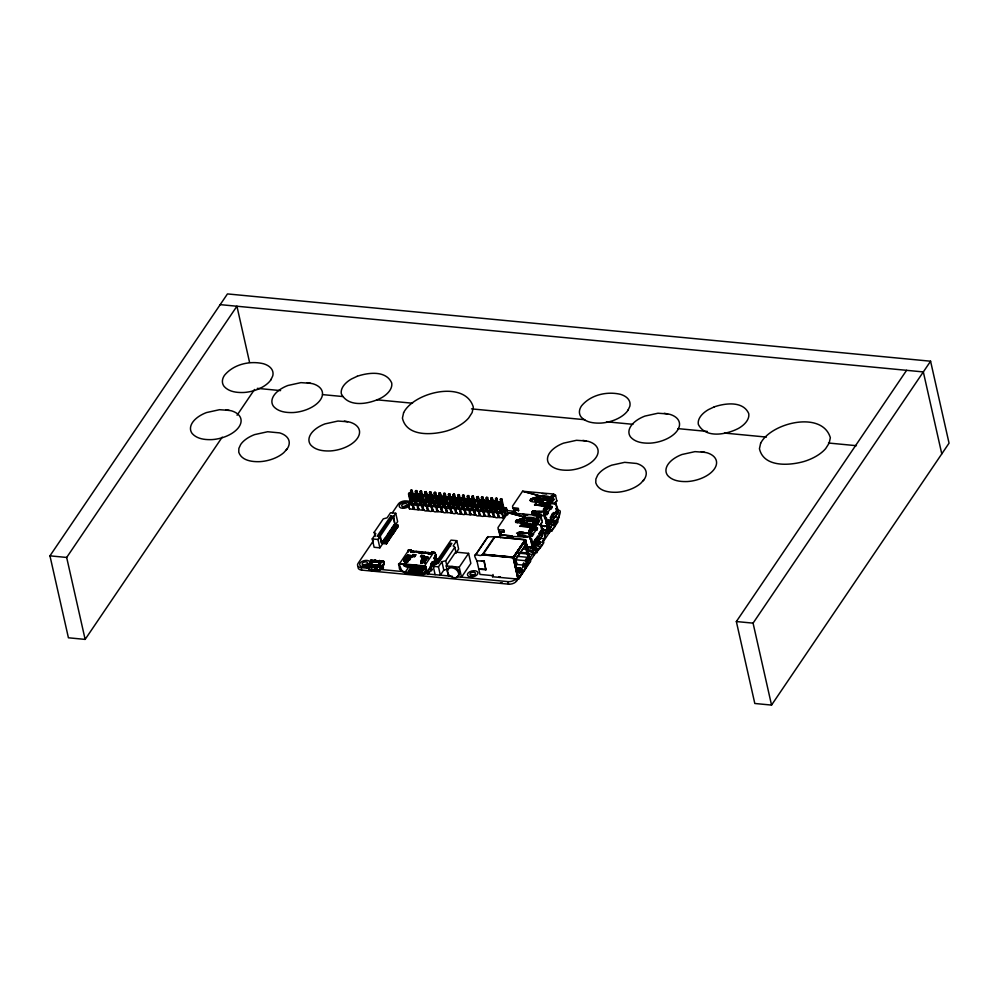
<?xml version="1.0" encoding="UTF-8"?>
<svg xmlns="http://www.w3.org/2000/svg" width="999" height="999" viewBox="0 0 999 999"><rect width="100%" height="100%" fill="white"/><g stroke="black" fill="none" stroke-linecap="round" stroke-linejoin="round"><path stroke-width="1.5" d="M544.63 534.964C540.571 526.835 547.14 535.901 544.305 538.761L542.882 541.683C548.014 541.358 524.625 565.122 542.132 544.393M557.292 519.717L559.178 517.482C557.842 517.832 563.049 509.04 558.166 510.514C556.568 509.19 560.526 514.672 558.828 517.332L557.23 519.717L558.004 521.84L551.635 531.243L550.437 529.845L548.426 532.292L547.202 527.397L547.689 525.899L544.505 526.548L544.705 525.686M523.264 549.013L526.273 549.3L525.299 545.704L525.661 540.184C525.124 542.282 533.678 567.882 523.626 563.249L522.727 564.572L523.151 566.495L526.136 567.444L518.406 579.133L492.532 576.748L493.031 574.487M369.667 569.68L369.892 570.342L367.42 567.42L366.358 567.42L369.555 569.18M421.79 559.003L424.125 559.228L424.925 557.042L422.477 561.738L424.637 562.112M379.995 567.682L380.582 567.694C380.582 569.43 379.857 568.631 380.582 567.694L380.032 567.932M410.726 503.896L411.8 503.046L412.4 503.621L410.726 503.896L408.466 493.856L409.016 493.119L410.065 493.256L412.312 503.109L410.726 503.896L409.016 493.119M412.774 500.874L413.861 500.024L414.448 500.586L412.774 500.874L410.514 490.834L411.064 490.097L412.112 490.234L414.373 500.262L412.774 500.874L414.373 500.262M416.571 504.458L416.933 503.434L415.497 504.308L416.571 504.458L414.485 493.643L417.095 503.846L415.447 504.345L413.186 494.318L413.736 493.568L414.96 499.325M417.495 501.323L419.093 500.711L418.618 501.423L417.495 501.323L418.569 500.474L419.168 501.048L417.495 501.323L415.234 491.283L415.784 490.546L416.833 490.684L420.691 505.032C425.674 501.348 413.087 482.579 421.278 504.907L420.179 504.358L421.765 504.195L421.278 504.907M422.215 501.773L422.702 501.061L423.888 501.498L422.215 501.773L419.955 491.745L420.504 490.996L421.553 491.133L423.813 501.161L422.215 501.773L422.702 501.061M424.887 504.807L425.412 505.482C430.394 501.798 417.807 483.029 425.999 505.357L424.887 505.244L422.627 495.217L424.225 494.605L422.627 495.217L423.601 495.017M426.948 501.785L427.46 502.46C431.556 497.19 420.679 481.243 428.059 502.335L426.935 502.222L424.675 492.195L426.273 491.583L424.675 492.195L425.649 491.995M429.607 505.706L430.681 504.857L431.268 505.419L429.607 505.706L427.347 495.666L427.897 494.917L428.946 495.054L431.181 504.92L429.607 505.706L431.206 505.094M431.655 502.672L433.254 502.072L432.767 502.784L431.655 502.672L432.729 501.835L433.329 502.397L431.655 502.672L429.395 492.644L429.945 491.895L430.994 492.032L434.852 506.393C439.822 502.709 427.247 483.941 435.439 506.256L434.328 505.719L435.926 505.544L435.439 506.256M436.376 503.134L437.45 502.285L438.049 502.847L436.376 503.134L434.115 493.094L434.665 492.345L436.376 503.134L437.887 502.834L437.237 502.122L436.426 503.096L437.974 502.522L435.414 492.42L437.487 503.234M440.522 505.694L440.159 506.705L439.048 506.605L439.535 505.894L440.709 506.331L439.048 506.605L436.788 496.565L437.337 495.829L437.912 498.726M442.569 502.672L441.658 503.646L441.096 503.146L441.62 503.821C445.704 498.551 434.84 482.604 442.207 503.683L441.096 503.583L438.836 493.543L439.385 492.807L439.972 495.704M443.768 507.055L444.842 506.206L445.429 506.78L443.768 507.055L441.508 497.027L442.058 496.278L443.106 496.416L445.342 506.268L443.768 507.055C444.293 504.682 446.778 507.405 443.818 507.017L443.606 503.471M445.816 504.033L447.415 503.421L446.928 504.133L445.816 504.033L446.678 503.021L447.327 503.746L445.866 503.996L446.89 503.184L447.477 503.758L445.816 504.033L443.556 493.993L444.105 493.256L445.154 493.394L449.013 507.742C453.983 504.058 441.408 485.289 449.6 507.617L448.489 507.067L450.087 506.905L449.6 507.617M450.537 504.483L451.61 503.633L452.197 504.208L450.537 504.483L448.276 494.455L448.826 493.706L449.875 493.843L452.135 503.871L450.537 504.483L452.135 503.871M453.209 507.954L454.283 507.117L454.87 507.679L453.209 507.954L450.949 497.927L451.498 497.177L452.547 497.315L454.857 507.467L453.246 507.917L453.633 507.055L454.845 507.205L453.209 507.954L454.807 507.355M456.368 505.044L454.295 494.23L456.855 504.333L455.257 504.932L456.331 504.095L456.918 504.657L455.257 504.932L452.997 494.905L453.546 494.155L455.257 504.932L456.73 504.033M456.643 498.176L455.669 498.376L457.267 497.764L455.669 498.376L457.929 508.416L459.041 508.516C450.849 486.188 463.424 504.957 458.454 508.641L457.929 507.967M463.761 508.966L464.248 508.254L462.649 508.429L463.761 508.966C455.556 486.65 468.144 505.419 463.161 509.103L459.315 494.742L458.266 494.605L457.717 495.354L459.977 505.382L461.638 505.107L459.977 504.945M464.697 505.844L465.771 504.994L466.358 505.556L464.697 505.844L462.437 495.804L462.987 495.054L464.036 495.192L465.809 505.944L464.697 505.844L464.535 502.26M467.37 509.315L468.444 508.466L469.031 509.04L467.37 509.315L465.109 499.275L465.659 498.538L466.708 498.676L468.943 508.528L467.37 509.315C467.894 506.943 470.367 509.665 467.407 509.278L468.968 508.703M469.418 506.293L470.492 505.444L471.078 506.006L469.418 506.293L467.157 496.253L467.707 495.516L468.756 495.654L470.529 506.393L469.418 506.293L468.606 499.837M472.09 509.765L472.564 509.053L473.751 509.49L472.09 509.765L469.83 499.737L470.379 498.988L471.428 499.125L473.688 509.153L472.09 509.765L472.564 509.053M475.611 505.831L474.7 506.805L474.138 506.306L475.736 506.131L475.249 506.843L474.138 506.743L471.878 496.703L472.427 495.966L473.976 503.159M476.81 509.777L477.322 510.452C482.305 506.768 469.717 487.999 477.922 510.327L476.81 510.214L474.55 500.187L476.148 499.575L474.55 500.187L475.512 499.987M478.858 506.755L479.37 507.43C483.466 502.16 472.589 486.213 479.97 507.305L478.858 507.192L476.598 497.165L478.196 496.553L476.598 497.165L477.559 496.965M482.642 510.776C477.534 493.693 482.879 499.637 482.642 510.776L481.53 510.664L482.604 509.827L483.191 510.389L481.53 510.664L479.258 500.636L479.82 499.887L481.043 505.656M483.578 507.642L485.177 507.042L484.69 507.754L483.578 507.642L484.44 506.63L485.089 507.355L483.616 507.604L484.652 506.805L485.239 507.367L483.578 507.642L481.318 497.614L481.868 496.865L482.917 497.002L486.763 511.351C491.745 507.667 479.158 488.911 487.362 511.226L486.251 510.676L487.849 510.514L487.362 511.226M488.299 508.091L489.373 507.255L489.96 507.817L488.299 508.091L486.038 498.064L486.588 497.315L487.637 497.452L489.897 507.492L488.299 508.091L489.772 507.192L488.336 508.054L486.588 497.315M490.959 511.575L491.446 510.864L491.483 511.813C496.466 508.129 483.878 489.36 492.082 511.675L490.959 511.575L488.698 501.535L490.297 500.936L488.698 501.535L489.672 501.336M491.72 498.314L490.746 498.513L492.357 497.902L490.746 498.513L493.019 508.553L494.13 508.653C486.75 487.562 497.627 503.521 493.531 508.778L493.019 508.104M496.803 512.125L497.165 511.113L495.729 511.988L496.803 512.125L494.717 501.311L497.34 511.525L495.679 512.025L493.419 501.985L493.968 501.248L494.88 505.581M497.739 509.003L499.338 508.391L498.851 509.103L497.739 509.003L498.601 507.992L499.238 508.716L497.777 508.966L498.813 508.154L499.4 508.716L497.739 509.003L495.467 498.963L496.028 498.226L496.928 502.547M501.523 512.587L501.885 511.563L500.449 512.437L501.523 512.587L499.113 502.247L499.737 501.835L502.06 511.975L500.412 512.037L501.998 511.863L500.924 512.712L496.765 498.289L498.851 509.103M502.447 509.453L503.533 508.603L504.12 509.178L502.447 509.453L500.187 499.413L500.749 498.676L501.785 498.813L504.058 508.841L502.447 509.453L503.321 508.441L503.958 509.165L502.497 509.415L504.058 508.841M524.937 545.879L515.197 560.064C515.934 572.564 518.656 560.302 513.461 557.167L482.604 554.27C480.219 558.641 470.217 548.876 476.935 560.839L484.265 561.151L481.431 560.889M371.965 561.201C375.274 563.898 373.601 558.266 375.412 560.938L371.965 561.201L372.028 561.913M375.287 560.364L374.625 562.287L375.199 561.426L370.941 559.865A1.349 0.962 34.1 0 0 370.417 560.339L374.013 561.463L372.989 560.027M409.041 560.364L411.451 556.793L411.163 555.656L411.438 556.555L411.276 555.731L414.885 556.243L412.637 556.755L411.301 555.781L406.943 562.1L406.705 561.226C399.263 562.624 409.066 551.048 411.413 556.53M526.56 564.023L525.973 561.351C528.421 561.238 529.707 549.475 527.322 553.97L528.234 558.004L525.699 565.484L526.136 567.444L518.156 579.195L513.211 557.43L525.299 539.672L513.324 557.142L482.567 554.358L494.53 536.725L525.299 539.672M536.438 551.56C529.258 558.716 537.15 544.13 530.244 547.127C533.916 553.034 532.117 534.39 530.894 539.435L529.982 539.235L528.771 533.891L529.458 532.18L531.755 544.68M534.415 553.134L533.179 553.421L532.13 548.763L533.154 547.29M546.241 523.364L546.84 523.551C547.939 523.201 540.359 511.663 545.254 507.092L545.691 503.159L536.55 501.998L534.615 505.269M548.951 531.668C544.343 533.691 549.413 513.823 544.505 517.807M370.392 564.348C366.658 564.248 371.803 565.996 371.616 562.724L370.317 562.599L369.205 564.535M405.532 566.52L405.469 564.273L406.256 566.895L410.851 567.332L411.251 566.47M519.38 573.538L522.265 570.017L521.515 571.653L518.618 572.19L517.707 568.156L516.371 569.018M370.991 564.959L371.616 562.724L368.756 564.173L370.779 564.997M370.13 564.822L368.831 564.31L369.243 564.847M369.755 564.373L370.542 564.972M377.659 565.159L377.847 565.933L377.897 565.147L379.957 565.671L377.922 565.072L377.934 565.696L377.922 564.872L370.891 564.997M379.645 565.846L378.022 565.159M498.901 577.247L499.987 576.86L499.15 577.434L498.888 576.685M523.738 521.69L523.401 522.739L520.516 521.84L523.851 521.84L524.275 520.442C533.329 524.537 543.281 516.308 526.061 517.482L508.041 512.674L498.014 527.547L498.251 529.807L503.883 529.957L503.921 532.192L499.1 531.955L500.399 537.699M535.264 501.023C534.365 499.275 539.697 502.46 538.798 499.013C547.852 503.109 557.804 494.88 540.584 496.053L522.577 491.246L512.562 506.056L512.774 508.366L518.406 508.528L513.386 508.054L514.273 513.399M530.032 500.387L530.981 499.113L538.611 498.951L538.136 500.711L545.616 503.146L537.824 501.311L538.848 499.5C538.936 495.904 546.066 500.761 547.989 499.288L548.975 497.839L547.989 499.288M530.669 527.959L528.871 531.356L530.344 537.662L528.946 530.519L537.524 517.882L537.287 516.982L530.606 526.548L531.231 528.221L530.432 526.648L531.231 524.612L522.227 523.414L521.79 524.2M545.741 517.295L545.154 517.507L543.444 509.153L552.047 496.416L552.572 496.765L552.16 495.616L545.129 505.119L545.254 507.092L545.754 506.58M381.381 567.382L383.129 565.059M378.783 570.154L378.259 571.141L380.806 568.693C378.621 570.779 385.989 563.199 381.006 566.583M410.252 570.254L412.112 567.182L414.073 567.37L412.387 570.479L411.675 570.529L414.535 566.795C414.76 576.386 413.012 569.268 417.082 569.905L420.554 568.081M366.496 567.457L367.245 565.459L379.333 566.595C381.568 566.733 380.169 570.754 380.969 568.843L380.482 569.043M409.652 571.191L411.326 571.565L414.535 566.795L414.21 573.239L415.147 573.326L418.743 568.581M425.075 558.154L422.477 562.35L423.052 561.575C427.023 562.662 430.444 549.413 424.725 562.375C418.606 564.672 420.092 559.477 424.925 556.555M525.174 545.804L525.699 540.159L528.134 552.734L527.322 553.97L518.319 553.109M434.752 558.379L436.138 555.669L435.052 552.597A1.474 1.061 34.1 0 0 434.652 552.322L431.793 551.91L431.83 552.809M378.596 566.97L378.946 566.421L367.207 565.921L367.557 565.309L367.257 565.909L379.433 566.608L380.02 567.644M556.206 508.603L556.168 509.253M379.195 565.821L379.17 565.983M373.214 565.909L379.033 567.07L379.021 566.445L379.22 567.182M366.109 566.895L366.558 567.744L367.132 566.495L366.97 567.707M408.803 565.609L408.891 565.434M410.614 565.933L411.076 565.134L410.589 566.083L411.638 566.021L412.312 564.772M414.173 564.947L412.437 566.271L413.149 564.847M415.809 565.584L415.309 566.633L416.034 565.122M418.406 566.296L418.007 566.883L419.443 566.371C420.342 567.757 419.992 565.609 419.905 566.82C422.152 565.284 421.728 567.707 422.115 566.421M421.378 566.121L420.929 566.92L420.042 566.495M422.852 566.883C418.868 566.358 424.75 566.87 423.239 566.296L422.752 567.345L425.686 566.87L424.737 565.871L399.026 563.561A1.474 1.061 34.1 0 0 398.738 563.761L399.45 568.806A1.673 1.199 34.1 0 0 399.75 569.442L405.344 573.089L423.439 574.8L427.285 572.077A1.673 1.199 34.1 0 0 427.31 571.478L425.474 566.158L421.528 572.464L417.782 572.352L420.092 567.994L422.003 568.406L422.602 567.507M423.951 566.733C422.327 566.858 425.699 567.432 422.914 566.77M536.987 542.644L536.688 543.643L536.176 542.932M370.042 562.175L370.13 562.712M412.088 565.234L409.74 566.096L410.239 565.047L409.777 565.846L408.291 565.309C408.628 566.171 406.493 564.21 407.255 565.222L405.369 565.646L407.255 564.997L406.855 565.821L407.255 565.222L406.168 565.222L406.743 564.235M421.84 566.783L420.929 566.92M423.588 567.42L424.3 568.306L422.789 568.244M432.392 569.717C428.896 565.996 435.202 556.705 434.465 565.534M432.342 561.875L432.23 562.986L430.919 563.349M432.592 563.486L430.856 566.92L433.179 563.386A1.673 1.199 34.1 0 0 433.204 562.787L433.279 561.962M375.112 560.102L378.034 561.001M375.886 561.613L378.958 562.012L379.608 560.526L379.121 562.712M371.291 567.32L376.685 566.945M379.608 568.306C384.215 566.67 384.44 569.442 380.02 568.019M524.45 532.929C511.076 531.268 525.786 535.227 529.807 532.405M367.32 565.334L379.145 566.483L379.121 567.12M368.132 565.309L371.116 567.494L371.865 569.405L371.166 567.469L376.436 566.408M411.276 555.731L411.451 557.042L406.868 556.593M435.077 554.944C436.963 554.457 434.378 555.869 434.515 557.38M375.636 562.175L381.056 561.638L379.77 562.162M530.082 549.925C532.954 553.396 541.046 546.403 533.379 547.44M535.676 544.068C538.886 546.628 543.893 540.047 537.425 541.483M549.313 528.783L550.924 526.411M554.345 523.001L554.957 520.454M405.444 566.121L405.619 564.947L406.069 566.57M408.416 559.927L409.69 559.877M412.924 565.309L412.437 566.271L411.963 565.509L405.357 565.247L406.943 565.422M414.785 565.484L414.298 566.445L415.01 565.034M420.142 568.231L417.27 567.944L417.869 567.057L416.845 566.945L415.409 567.769L415.821 566.858M421.678 561.026L422.677 561.301L422.577 560.177L423.414 560.264L423.514 561.376M421.728 567.157L424.587 566.933L423.126 566.533L423.464 565.834M525.349 535.576L522.202 535.564M536.538 513.748L534.09 514.922M545.054 517.857C542.832 516.808 545.566 510.726 543.718 511.151M411.713 556.63L408.129 555.382L405.756 560.751L407.567 560.739L411.226 555.694L410.851 556.493M422.477 561.738L424.925 561.613L424.3 562.337L427.285 558.254L428.209 558.204L427.847 557.242L428.096 558.104M423.314 561.051L424.762 561.188L426.935 557.642L424.8 557.442L423.314 561.875M487.787 536.9L494.58 536.725M383.529 567.869L380.844 567.444M418.556 567.744L415.746 572.439L416.521 570.179L420.542 568.106L414.273 571.553L414.023 572.402L414.96 572.502L415.896 571.615L415.047 574.025M377.734 569.43L374.263 568.943C380.457 573.713 374.35 565.621 374.126 570.629C375.724 571.053 368.294 570.029 369.505 570.229M373.901 569.48L377.335 569.805L376.198 569.43L377.098 567.932L376.286 568.656M382.267 565.958L383.254 565.434L381.418 567.182M435.914 564.135L436.913 558.928L436.039 559.702L435.764 556.281L434.44 558.429L435.901 556.855M423.014 562.212L424.762 561.188M367.32 566.046L366.645 565.859L366.995 566.595M543.244 541.408L543.481 543.269M555.069 525.299L557.767 519.967M378.821 567.007L378.971 567.057M435.889 564.098L436.913 558.928L437.487 561.525M424.213 567.594L405.182 565.821L403.371 565.047L403.259 563.911M366.346 566.458L366.358 567.42M431.493 564.585L431.406 565.322M433.191 562.225L432.292 561.95L433.241 562.05M542.257 530.157L541.533 530.182M408.079 555.844L410.214 556.043L410.402 556.905L407.567 560.739L410.739 556.53M409.865 571.853L410.139 569.53L412.4 569.655L412.475 570.404L414.073 567.37M414.498 568.781L415.734 566.533C408.666 577.897 414.148 567.682 410.626 569.48M419.155 572.739C417.52 567.944 424.063 573.051 423.826 567.682L420.616 572.452L418.943 572.077M424.15 574.45L420.604 572.402L423.826 567.682C422.802 570.879 417.357 571.853 421.84 571.216M420.641 572.877L421.016 571.278M411.713 565.821L412.475 566.108M412.612 565.784C413.636 565.059 413.486 567.07 413.948 565.409M416.645 565.659L416.146 566.708L416.87 565.209M423.626 567.17L424.088 567.332M536.613 530.194L537.162 527.622M546.977 508.391L550.986 508.853L552.185 507.08L551.685 506.193M500.174 533.291L500.187 534.727L509.44 535.564M377.547 566.995C375.499 572.127 376.173 566.508 373.801 570.641M435.377 557.579L435.064 558.916L435.989 559.015M408.141 560.164L405.756 560.751L406.543 559.577L408.004 559.652L406.593 559.452L406.643 560.152M520.754 526.423L519.992 526.148L527.684 527.01M373.476 561.987L372.477 560.864M517.919 521.016L516.296 520.679L517.919 521.016L517.282 521.965C510.776 522.065 524.912 517.282 525.911 517.532L508.041 512.674L539.185 515.484C540.284 514.697 538.074 520.629 537.587 517.12L530.656 526.461L537.025 517.057L537.949 517.257M406.131 565.284L405.369 565.646M419.168 566.47L418.069 566.57L422.115 566.645M423.951 558.628L424.175 557.817L420.766 561.938L421.091 563.349M420.879 562.949L424.076 557.092L427.172 557.355L427.397 558.166L427.247 557.317L424.862 556.98L425.075 557.829M424.3 562.337L424.488 561.65M423.414 558.616L423.613 557.892M424.35 557.242L424.55 556.518M532.28 545.092L531.943 545.317M382.879 564.822L382.567 565.621L384.053 563.436M546.291 523.289L546.228 523.001M416.82 567.007L417.682 567.032L417.27 567.944M407.567 560.739L408.204 560.014L407.654 560.714L406.331 559.977L406.293 560.614L408.266 556.705L406.593 559.452M374.812 569.193L376.423 569.305M411.163 550.049L410.664 551.898L411.064 549.912L408.241 549.862L408.129 552.247M411.201 550.686L411.064 549.912M540.347 496.815L540.434 496.103L522.577 491.246L553.708 494.055C555.831 496.016 551.56 494.567 552.547 496.815M555.419 502.222L558.241 510.439L557.43 510.751L555.419 502.222L556.78 501.036L555.569 495.217L554.145 495.866L555.569 495.217M380.819 569.28L380.219 569.093M507.23 537.787L512.549 538.074L511.825 536.288L501.111 534.827L501.111 533.379M538.361 500.374L538.798 499.013M377.797 566.957L375.499 566.895M433.591 561.825L430.132 567.32A1.673 1.199 34.1 0 1 430.107 567.919L429.37 568.493M544.03 513.411L545.991 514.31L547.152 512.45L544.992 511.288M551.111 522.302L551.823 520.904M417.307 566.296L416.321 566.146M512.425 538.324L512.749 537.474L511.85 537.325M533.466 515.559L539.198 516.146M411.313 571.515C414.585 574 414.26 568.593 416.633 570.029L417.27 570.741M534.453 519.268L533.841 521.178L534.453 519.268L533.016 519.905L525.973 518.419L525.799 517.607L516.545 520.529L518.356 521.191L516.545 520.529L524.025 520.229L524.313 520.929L524.125 520.092C502.16 521.803 529.657 518.706 531.643 520.966M538.548 498.801L531.218 499.6M534.652 521.103L535.564 519.08M516.808 569.492L518.618 572.19L521.441 571.465L522.265 570.017M533.653 534.577L533.129 533.578M537.574 528.121L536.688 530.094M536.55 548.201L534.827 550.736L536.763 548.276M551.273 526.898L550.199 528.459M555.307 520.941L554.42 522.914M530.869 532.842L532.455 534.278L530.619 533.216M534.902 526.885L536.488 528.334L534.652 527.272M551.011 506.893L549.188 505.831M534.078 547.09L535.664 548.526L534.003 547.052M537.874 541.52L539.697 542.582L537.949 541.058M550.187 527.097L547.927 525.599M554.22 521.141L552.022 519.605M374.051 560.664L374.225 560.938M529.632 534.802L531.468 535.739L529.82 534.378M533.666 528.846L535.501 529.782L533.853 528.434M545.991 514.31L544.005 512.862M547.639 508.129C548.076 507.03 552.285 508.916 547.964 506.905M532.854 549.05C537.887 551.136 529.782 548.164 534.552 546.203M536.775 543.094L538.711 544.03L537.062 542.682M547.377 527.622L549.388 528.134L546.99 527.122M551.411 521.665L553.421 522.19L551.023 521.178M507.317 538.124L512.762 537.862M532.991 528.995L533.541 528.896M556.73 509.015L556.118 508.753L556.78 508.791M270.941 379.757L272.764 375.836A25.762 14.286 -12.7 0 0 263.474 363.736C249.825 360.502 233.616 364.223 224.488 375.312A25.762 14.286 -12.7 0 0 224.163 386.488C229.108 391.97 237.025 392.744 243.981 392.482A25.762 14.286 -12.7 0 0 270.941 379.757L271.179 379.245M627.959 410.352L629.782 406.431A25.762 14.286 -12.7 0 0 620.491 394.33C606.843 391.096 590.634 394.817 581.505 405.906A25.762 14.286 -12.7 0 0 581.181 417.082C586.126 422.565 594.043 423.339 600.998 423.089A25.762 14.286 -12.7 0 0 627.959 410.352L628.196 409.84M399.525 564.41L398.514 564.16C400.986 565.297 399.937 571.84 405.144 572.252L422.952 573.963C428.908 573.251 423.314 566.346 426.148 566.808L398.738 563.761M503.833 532.217L503.646 530.319M518.169 508.891L518.356 510.776L518.406 508.528M540.896 523.651L543.718 531.868C541.758 532.067 539.797 524.9 541.558 522.814M434.44 557.33L435.989 555.144M421.59 570.516L420.154 570.454L423.364 568.269L420.092 570.491L421.403 568.081L423.364 568.269L421.478 570.604M370.629 564.173L371.616 562.724M373.601 562.037L373.963 560.589M532.342 511.863L532.604 511.001L541.795 511.75L533.079 511.788L535.177 511.038M420.192 570.404L421.403 568.081L420.104 570.379M518.356 510.776L518.806 510.277L513.623 510.526M525.674 540.222L513.886 557.617L518.668 578.97L530.506 561.488L525.399 539.872L494.443 536.788M436.238 559.69L435.127 559.627L436.288 557.792L435.064 558.816L436.288 557.792M412.887 554.532L415.846 554.807L413.611 555.332L412.887 554.532L411.913 555.956M423.426 557.055L423.039 557.754L424.4 555.631L421.428 555.344L420.454 556.768L425 557.792L424.026 557.142M424.4 555.631L424.013 556.331L421.428 555.344M371.378 560.427L370.954 561.063L371.416 560.489M376.623 567.082L376.286 566.396L374.063 566.683L375.474 566.933C375.149 565.796 373.826 567.07 373.863 566.158C373.264 565.846 374.662 567.507 373.089 566.658M410.989 570.267L410.901 569.517L411.039 570.179C413.074 568.456 409.278 571.278 412.112 567.182L410.989 570.267L412.187 568.156M368.918 564.622L369.98 562.749M410.239 569.455L409.927 570.004L411.401 570.142M520.454 525.911L521.69 523.651L515.484 521.878M371.228 565.821L372.952 566.733L371.328 566.221M373.776 566.72L372.652 566.046M372.839 566.533L371.516 566.558M374.762 566.808L374.063 566.683L375.087 566.308M536.838 548.876L536.463 547.852M373.788 561.001L374.238 561.076M431.481 564.747L430.319 566.333L431.58 570.904M414.21 573.239L416.046 570.566L414.535 566.795L411.326 571.565M382.979 561.913L383.329 561.038L381.318 560.826L380.619 562.774M373.539 566.633L374.263 566.82M374.987 566.845L376.373 566.408L375.574 566.283L376.561 567.07L376.273 566.346L375.262 566.758M515.634 521.74L516.483 521.253M539.485 517.295L540.284 516.333L541.396 520.616M554.008 495.866L554.92 495.516M381.568 565.621C387.113 565.734 382.167 560.039 384.203 561.65M381.693 561.363L382.892 561.95L383.529 561.101M375.974 566.92L376.81 566.458L376.523 567.045M419.48 571.278L419.568 570.342M434.702 558.441L436.138 555.669L434.44 558.429M512.162 537.162L512.15 535.976M534.977 504.483C538.985 504.208 542.519 506.406 543.918 504.895L545.304 504.258L543.556 504.42M546.453 500.024C551.073 493.306 531.218 497.939 531.068 499.1L538.611 498.951M406.293 559.477L404.907 561.95M526.273 549.3L527.197 547.927M539.785 516.933C540.671 516.033 543.993 522.964 541.258 523.251M381.368 566.62L381.843 565.909M537.587 517.12L531.081 527.372M552.11 495.691L545.616 505.944M421.366 572.564L424.925 567.12M372.34 566.57L372.04 566.021M537.587 518.406L539.185 515.484M536.5 529.682L531.505 535.963M222.215 437.137L85.14 639.397L68.419 637.787L49.95 555.844L227.46 293.918L930.581 361.213L949.05 443.156L771.54 705.082L754.807 703.483L736.35 621.54L906.592 370.317M85.14 639.397L66.671 557.454L236.925 306.231L249.575 362.387M229.158 410.402L219.518 409.702L206.493 412.562A25.762 14.286 -12.7 0 0 192.233 433.603C197.178 439.085 205.095 439.86 212.05 439.61A25.762 14.286 -12.7 0 0 239.011 426.873A25.762 14.286 -12.7 0 0 231.543 410.851L225.874 409.777M237.063 415.234L254.52 389.473M310.577 383.329L300.936 382.629L287.912 385.489A25.762 14.286 -12.7 0 0 273.651 406.531C278.596 412.013 286.513 412.787 293.469 412.537A25.762 14.286 -12.7 0 0 320.429 399.8A25.762 14.286 -12.7 0 0 312.949 383.778L307.292 382.704M287.15 448.913L283.741 452.697A25.762 14.286 -12.7 0 1 260.19 461.638C252.397 461.963 241.646 460.814 238.761 452.21L238.873 448.401L240.697 444.468A25.762 14.286 -12.7 0 1 254.62 434.602L267.645 431.743L279.67 432.892A25.762 14.286 -12.7 0 1 287.15 448.913L285.826 450.374M347.615 421.74L337.974 421.041L324.95 423.901A25.762 14.286 -12.7 0 0 310.689 444.942C315.634 450.412 323.551 451.186 330.507 450.936A25.762 14.286 -12.7 0 0 357.467 438.211A25.762 14.286 -12.7 0 0 350 422.19L344.33 421.103M375.124 536.488L374.175 532.317L383.291 518.856L387.075 517.857L390.509 512.774L395.741 513.274L397.627 521.64L395.267 525.124M382.779 543.543L386.501 543.893L386.526 541.633L382.817 541.271L382.779 543.543L379.87 547.839L374.113 547.277L372.227 538.923L375.786 533.678L374.175 532.317M373.451 540.696L358.004 563.486A6.181 3.434 -12.7 0 0 361.163 567.594L361.725 570.104L508.516 584.153A6.181 3.434 -12.7 0 0 516.508 581.118L522.527 572.252M392.345 512.824L398.351 503.958A6.181 3.434 -12.7 0 1 406.343 500.924L409.44 501.223M395.741 513.274L393.731 516.258L390.834 515.984L377.11 536.213L380.007 536.5L381.518 543.181L380.332 536.013L393.244 516.958L391.945 516.845L379.033 535.889L379.632 538.561M379.87 547.839L377.997 539.472L380.007 536.5M409.44 493.668C407.055 494.555 411.238 492.544 409.578 493.968L411.85 503.996M411.488 490.634C409.103 491.533 413.286 489.522 411.638 490.946L413.898 500.974M416.208 491.096C413.823 491.983 418.007 489.972 416.358 491.396L418.618 501.423M383.591 542.345L383.616 540.084L387.337 540.434L387.312 542.707L387.337 540.434M384.403 541.158L384.428 538.898L388.136 539.248L388.112 541.52L388.136 539.248M384.428 538.898L384.802 540.559L385.227 537.699L388.948 538.061L388.923 540.322L388.948 538.061M387.649 534.128L387.25 534.727L391.371 534.49L387.649 534.128L388.024 535.801M388.436 535.202L388.461 532.942L392.17 533.291L392.145 535.564L392.17 533.291M388.461 532.942L388.836 534.615L389.273 531.743L392.982 532.105L392.957 534.378L392.982 532.105M390.047 532.829L390.072 530.556L393.793 530.919L393.768 533.179L393.793 530.919M391.683 528.171L391.283 528.771L395.404 528.533L391.683 528.171L392.07 529.845M392.47 529.258L392.495 526.985L396.216 527.347L396.178 529.607L396.216 527.347M392.495 526.985L392.869 528.658L393.306 525.799L397.015 526.148L396.99 528.421L397.015 526.148M394.081 526.873L394.106 524.6L397.827 524.962L397.802 527.222L397.827 524.962M419.105 508.891L418.019 509.752L409.515 508.941L408.304 504.408L410.364 501.386M369.443 564.547L370.317 562.599M374.887 561.788L370.866 561.8L372.977 560.514M418.394 494.055L419.505 494.155L417.907 494.767L418.456 494.018L420.329 502.647M371.728 563.224L370.866 564.198M386.501 543.893L386.526 541.633M389.348 537.462L389.76 536.863L385.639 537.112L389.348 537.462L389.735 539.135L389.76 536.863M390.159 536.276L390.559 535.676L386.438 535.914L390.159 536.276L390.534 537.949L390.559 535.676M394.193 530.319L394.593 529.72L390.472 529.957L394.193 530.319L394.568 531.992L394.593 529.72M420.929 491.545C418.544 492.432 422.727 490.422 421.079 491.845L423.339 501.885M414.672 502.435L415.072 501.835L412.362 505.119L408.304 504.408M415.447 504.345L417.045 503.733M381.331 562.35L378.733 562.337L379.583 560.526M422.115 499.612L417.744 505.319L413.024 504.857L413.973 509.04M377.722 565.471L379.145 563.448L380.444 563.573L379.957 565.671M381.268 560.839C380.994 561.6 379.832 563.186 380.631 561.675M378.271 565.397L379.145 563.448M376.161 569.068L377.21 567.494M379.57 565.521L380.444 563.573M420.217 504.757L420.591 503.883L421.815 504.295L420.217 504.757L421.765 504.195M428.321 495.467C425.936 496.366 430.107 494.355 428.459 495.779L430.719 505.806M430.369 492.445C427.984 493.344 432.155 491.321 430.507 492.744L432.767 502.784M426.835 500.062L422.465 505.769L417.744 505.319L418.956 509.84L422.739 510.202L423.826 509.34M432.555 495.404L433.666 495.516L432.067 496.116L432.617 495.379L434.328 506.156M425.999 505.357L425.961 504.408M428.059 502.335L428.534 501.623M428.833 503.796L429.233 503.196L426.523 506.468C419.942 502.485 422.315 513.011 427.46 510.651L428.546 509.79M440.159 506.705C431.381 482.704 445.429 505.506 439.098 506.568L439.061 505.944M434.215 503.983L431.243 506.918C424.662 502.934 427.035 513.461 432.18 511.101L433.266 510.239M442.482 496.828C440.097 497.714 444.268 495.704 442.619 497.127L444.88 507.167M444.53 493.806C442.145 494.692 446.316 492.682 444.667 494.105L446.928 504.133M437.987 510.701L436.9 511.55C431.755 513.911 429.383 503.384 435.964 507.38L440.984 501.411M399.7 563.473L409.016 549.725M439.048 506.605L439.535 505.894M446.228 497.477L447.827 496.865L446.228 497.477L447.202 497.277M442.207 503.683L442.694 502.972M449.25 494.255C446.865 495.142 451.036 493.131 449.388 494.555L451.648 504.595M408.416 556.306L407.467 556.406L404.17 561.513L404.757 561.863L406.231 559.877L406.768 560.726M445.704 501.873L441.346 507.579L436.625 507.117M404.97 562.125L406.268 560.202L405.307 559.665L406.256 559.64M404.845 564.435L404.033 565.621L403.671 563.985M404.508 566.033L406.331 563.636M404.807 566.196L406.406 563.686M442.694 511.151L441.62 512.012L437.837 511.65L436.938 508.516M451.923 497.727C449.525 498.626 453.708 496.603 452.06 498.026L454.32 508.066M412.637 556.755L413.611 555.332M447.714 505.594L448.114 505.007L445.404 508.279C438.823 504.283 441.196 514.81 446.341 512.462L451.061 512.912L452.135 512.05M414.498 556.942L415.846 554.807M448.526 507.467C449.038 505.144 451.473 507.879 448.526 507.467L450.087 506.905M405.144 572.252L408.516 567.295M458.691 495.154C456.306 496.053 460.477 494.03 458.828 495.454L461.088 505.494M410.914 567.357L408.404 571.091L408.716 572.29M452.435 506.043L452.834 505.457L450.124 508.728L446.066 508.029L447.003 512.2M412.3 566.52L409.19 571.366L414.048 573.101M409.677 571.091L412.425 566.583M410.801 567.107L412.712 567.519L413.311 566.62M413.961 566.67L413.549 567.594L415.172 566.795M413.549 567.594L414.148 566.695M460.389 498.826L461.988 498.226L460.389 498.826L461.363 498.626M463.411 495.604C461.014 496.503 465.197 494.493 463.548 495.916L465.809 505.944M415.409 567.769L415.447 566.933M459.865 503.221L454.845 509.178C448.264 505.194 450.636 515.721 455.781 513.361L456.855 512.499M416.433 567.869L417.033 566.982M459.403 507.504L457.967 508.379L458.416 507.692M459.977 505.382L460.464 504.67M421.228 563.299L422.702 561.126M422.053 563.386L423.539 561.201M459.041 508.516L459.003 507.567M466.071 499.088C463.686 499.975 467.869 497.964 466.221 499.388L468.481 509.415M468.131 496.053C465.734 496.953 469.917 494.942 468.269 496.366L470.529 506.393M461.875 506.955L462.275 506.356L459.565 509.627C452.984 505.644 455.357 516.171 460.502 513.811L461.575 512.949M418.756 571.44L420.379 569.03M418.968 571.977L415.871 571.703L416.084 572.489M432.155 552.747L434.602 552.922M462.687 508.828L463.074 507.954L464.298 508.366L462.687 508.828L460.939 498.089M422.839 568.481L423.439 567.594M424.587 565.859L433.916 552.097M470.791 499.537C468.406 500.424 472.589 498.414 470.941 499.837L473.201 509.877M475.249 506.843L473.164 496.028L475.736 506.131L475.249 506.843L474.15 506.093M467.257 507.155L464.273 510.089C457.704 506.093 460.077 516.62 465.222 514.26L469.942 514.722L471.016 513.861M426.311 568.993L422.952 573.963L415.871 571.703L420.542 568.319M430.981 564.61L432.742 561.813M434.977 556.768L435.089 558.841L436.888 558.878M433.204 562.787C429.545 561.95 436.963 562.062 431.905 564.697A1.673 1.199 34.1 0 1 431.88 565.297L431.143 565.884M435.339 559.565L436.8 558.878L435.889 558.766M428.509 573.401L427.922 570.841L430.045 568.106L430.631 570.704L427.997 574.013M430.856 566.92L433.204 563.461L433.941 566.72L433.104 563.461L431.331 564.185M465.884 514.01L464.947 509.827L469.667 510.289L474.026 504.582M435.127 574.675L433.254 566.308L435.264 563.336L438.161 563.611L451.873 543.369L448.988 543.094L450.999 540.122L456.755 540.671L458.641 549.038L455.806 553.221M474.138 506.743L474.625 506.031M449.95 543.706L437.05 562.749L435.739 562.624L448.651 543.581L449.95 543.706L450.561 546.378M482.28 497.415C479.895 498.314 484.078 496.291 482.43 497.714L484.69 507.754M478.746 505.032L474.388 510.739L469.667 510.289M447.577 569.093L443.806 570.104L440.359 575.174L438.474 566.808L441.92 561.738L445.691 560.739L454.807 547.277L453.209 545.916L456.755 540.671M477.922 510.327L478.284 509.315M479.97 507.305L480.457 506.58M484.465 500.374L485.576 500.474L483.978 501.086L484.54 500.337L486.088 507.542M475.736 514.31L474.662 515.172L470.604 514.46M487 497.864C484.615 498.763 488.798 496.74 487.15 498.164L489.41 508.204M480.744 508.753L481.156 508.166L478.434 511.438C471.865 507.455 474.238 517.969 479.383 515.621L480.457 514.76M481.53 510.664L482.005 509.952C484.915 510.339 481.006 508.903 481.568 510.626L483.179 510.177M448.489 575.948L446.228 565.921L455.594 552.11L468.593 553.359L470.854 563.386L461.501 577.197L459.24 567.17L468.593 553.359M485.464 509.215L485.876 508.616L483.154 511.888C476.585 507.904 478.958 518.431 484.103 516.071L485.177 515.209M486.288 511.088C486.738 508.778 489.16 511.513 486.288 511.088L487.849 510.514M489.897 515.659L488.823 516.52L485.027 516.158L483.828 511.638L488.548 512.087L492.907 506.381M493.019 508.553L493.494 507.829M492.082 511.675L492.544 510.789M494.13 508.653L494.617 507.942M498.139 502.447L499.737 501.835L498.139 502.447L499.113 502.247M501.161 499.225C498.776 500.112 502.959 498.101 501.311 499.525L503.571 509.552M494.905 510.114L495.317 509.515L492.594 512.799L488.548 512.087M495.679 512.025L495.516 508.441M494.617 516.121L493.543 516.97L489.747 516.608L488.861 513.486M499.625 510.564L500.037 509.965L497.315 513.249C490.746 509.253 493.119 519.78 498.264 517.432L502.984 517.882L505.294 515.197L504.083 510.676L506.393 507.992L501.411 507.192M500.399 512.475L501.998 511.863M498.926 517.17L497.977 512.999L502.035 513.698L504.083 510.676M488.036 536.525L475.599 554.895L487.774 536.813M505.294 515.197L507.342 512.175L506.393 507.992M476.935 560.839L479.995 574.425L492.27 575.599M482.579 555.144L494.78 537.15M499.1 531.955L498.863 529.482M514.71 513.299C513.648 510.439 516.695 516.083 519.755 514.098M515.634 513.386C515.197 510.102 515.784 515.546 518.394 513.886M531.805 500.536L532.442 499.575C530.294 498.326 529.383 501.073 531.855 500.936M518.356 521.191L517.395 522.614L515.684 522.452L517.981 521.403M478.808 569.118L485.889 569.805L484.265 561.151M512.137 536.513L527.884 537.025L519.043 535.364L518.493 532.892L519.855 532.867M526.598 515.022L522.502 514.323M524 532.642C519.243 531.256 515.871 532.792 518.831 535.526L527.647 537.275L517.981 535.427L518.131 532.43L523.751 532.305M532.092 512.225L532.654 511.001M531.693 513.911L533.354 511.476M534.378 511.426L533.016 511.463L533.566 513.936L542.407 515.596L533.104 514.448L532.38 513.474L534.303 510.776M532.479 513.898L532.529 511.888M533.104 514.448L540.896 515.259M492.532 576.748L493.044 575.998M586.176 440.996L576.535 440.297L563.511 443.156A25.762 14.286 -12.7 0 0 549.25 464.198C554.195 469.68 562.112 470.454 569.068 470.204A25.762 14.286 -12.7 0 0 596.028 457.467A25.762 14.286 -12.7 0 0 588.561 441.446L582.892 440.372M530.419 525.224L529.807 527.122L530.419 525.224L528.346 525.736L528.109 524.987L521.69 523.788M542.469 505.993L544.942 503.796M545.304 504.258L543.956 505.244M546.116 504.195L544.268 506.031L534.502 504.77M550.149 498.239L549.1 499.762L548.189 499.575M517.482 533.241L526.948 532.742M532.005 511.8L541.47 511.313M541.383 512.175L538.973 511.5M530.257 531.53L538.498 518.356L529.033 531.318L530.257 531.53L530.144 534.228L529.545 531.568M544.78 510.089L553.334 497.477L552.509 496.678L543.556 509.89L544.78 510.089L545.279 512.337L544.105 513.361L552.385 500.949M513.461 557.167L525.249 539.785M513.548 557.217L525.424 539.872M538.136 521.191L538.161 522.002M513.836 557.492L525.499 539.947L530.481 561.55M532.167 530.794L539.31 521.153L530.756 533.766M542.407 515.496L539.31 515.671M545.279 512.337L553.833 499.712L553.334 497.477M531.468 535.739L532.629 533.878M535.501 529.782L536.663 527.934M550.024 508.354L551.186 506.505M515.447 560.039L525.374 545.304M552.06 506.743L546.028 514.522M532.455 536.213L533.254 533.603M536.463 530.282L537.337 528.134M544.855 517.957L545.354 517.095M546.178 514.535L546.977 514.785L548.151 513.049L547.652 512.15M547.027 514.16L548.139 513.186M550.224 508.578L551.136 508.753L552.185 507.242M550.349 502.709L555.019 503.184L555.069 504.358M538.836 533.928L541.52 530.107L538.923 533.928M546.74 522.027L548.376 519.617M532.867 542.869L535.464 539.035M551.723 515.059L553.446 512.499M534.94 540.147L537.862 535.826M550.187 517.644L552.347 513.811M517.707 568.156L516.783 569.53C519.13 577.347 522.839 561.013 517.769 571.49M533.454 545.741L541.695 532.567L532.23 545.529L533.454 545.741L533.966 547.976L532.929 548.613M547.989 524.313L556.231 511.138L546.753 524.1L547.989 524.313L548.488 526.548L547.452 527.172L557.042 513.936L548.488 526.548M531.056 550.811L528.296 549.987M536.188 543.806L542.519 535.364L533.966 547.976M514.972 559.677L525.112 560.651L527.522 557.33L528.184 557.879M520.317 568.219L518.369 571.765M525.112 560.651L527.659 557.38M518.119 571.59L520.516 568.331L521.515 571.653M525.324 560.689L527.859 557.492L525.973 561.351M518.543 572.002L520.729 568.543M525.899 561.163L528.084 557.704M518.618 572.19L520.841 568.731M518.968 572.664L519.88 571.328L522.864 572.277L522.402 570.267M520.691 570.117L524.05 565.159L523.626 563.249M534.677 549.987L535.839 548.126M538.711 544.03L539.872 542.182M549.2 528.558L550.362 526.698M553.246 522.602L554.395 520.754M522.727 564.572L524.85 564.785L525.886 563.473M520.729 570.953L521.915 569.73M526.098 563.548L524.85 564.785M525.699 565.484L524.912 564.785L526.223 563.636M528.821 559.602L532.255 554.545M539.123 544.405L540.846 541.87M545.129 535.539L547.702 531.743M549.425 529.208L551.997 525.412M553.721 522.877L555.432 520.342M521.478 571.528L522.165 569.905M526.448 563.848L525.624 565.297L526.286 563.686M544.455 537.437L545.317 537.05M528.284 553.946L534.09 554.507L535.951 551.76M544.255 532.654L548.613 533.079L554.832 526.523L553.933 525.249L554.807 526.573M524.238 569.717L528.533 563.386M530.244 560.851L537.112 550.711M543.119 541.845L550.849 530.457M667.594 413.923L657.954 413.224L644.929 416.084A25.762 14.286 -12.7 0 0 630.669 437.125C635.614 442.607 643.531 443.381 650.486 443.131A25.762 14.286 -12.7 0 0 677.447 430.394A25.762 14.286 -12.7 0 0 669.967 414.373L664.31 413.299M644.155 479.508L640.759 483.291A25.762 14.286 -12.7 0 1 617.207 492.245C609.415 492.557 598.663 491.408 595.779 482.804L595.891 478.996L597.702 475.062A25.762 14.286 -12.7 0 1 611.638 465.197L624.662 462.337L636.688 463.486A25.762 14.286 -12.7 0 1 644.155 479.508L642.844 480.969M704.632 452.335L694.992 451.635L681.967 454.495A25.762 14.286 -12.7 0 0 667.707 475.536C672.652 481.019 680.569 481.793 687.524 481.543A25.762 14.286 -12.7 0 0 714.485 468.806A25.762 14.286 -12.7 0 0 707.005 452.784L701.348 451.71M771.54 705.082L753.071 623.139L930.581 361.213M431.68 551.947L431.044 553.908L430.869 553.071M542.332 505.906C546.553 500.424 531.768 503.746 530.007 500.449M546.378 499.95L547.44 498.401L549.338 498.314M527.809 527.335L528.883 525.774L528.109 524.987M421.191 572.639L424.975 567.157M548.613 506.655L548.164 507.33M382.355 565.322L382.879 565.072M384.215 564.16L381.668 566.52L383.216 565.571L382.155 565.459M415.709 569.717C416.071 572.464 417.008 568.818 417.257 570.791M413.111 566.645L412.712 567.519M414.573 567.694L414.972 566.82M383.179 564.385L384.165 564.21L382.892 564.472M542.207 530.444L541.72 530.694M409.852 565.634L408.254 565.297M417.532 566.121L413.511 566.133M542.395 529.757L548.613 531.293L548.613 533.079M534.415 552.909L534.09 554.507M404.258 565.983L406.044 563.548M383.092 564.535L384.028 564.373M406.805 561.226L408.042 560.714M412.462 571.353L412.637 572.14M421.89 573.089L420.691 573.538M427.922 570.841L430.119 567.907M545.404 530.232C545.841 528.708 546.977 532.567 548.938 531.48M527.872 551.198L531.156 551.311L526.61 550.599M539.897 544.343L535.889 544.567M414.373 566.133L415.422 566.171M430.931 553.958L431.618 551.997M414.56 571.64L414.235 573.938M380.007 561.8L380.607 561.226M407.942 565.596L406.868 565.734M417.345 566.233L413.836 565.834L414.685 565.933M372.527 566.645L371.678 566.52M545.904 529.732L548.289 531.63L543.681 511.101L544.33 510.976M417.907 494.767L418.881 494.567M432.067 496.116L433.042 495.916M483.978 501.086L484.952 500.886M435.964 559.49L435.015 559.315L435.951 559.403L433.678 562.025L436.001 559.652L433.678 562.025L435.951 559.303L435.015 559.165M532.817 547.065C526.848 548.776 534.915 545.392 533.229 550.424L530.594 538.886M433.728 565.596L434.553 565.696L433.641 565.609M434.49 558.379L435.976 556.68M374.563 570.779L373.863 570.604L378.259 571.141M415.759 570.579L415.372 569.83L416.521 570.179M530.432 526.648L519.98 526.198M380.519 561.288L380.756 561.663M406.418 560.539L407.917 560.514M424.3 568.306L425.686 566.87L424.2 567.657L405.394 565.859L405.619 564.947L405.432 566.058L424.2 567.857L425.686 566.87L424.2 567.857M482.517 554.895L513.886 557.617L515.721 564.86M527.122 548.014C525.362 547.702 526.336 554.308 528.221 552.647M380.669 561.962L380.469 561.313L380.619 562M380.694 569.48L379.333 570.579L371.203 569.83M407.617 560.127L406.868 560.851L407.717 560.077M375.661 566.371L376.323 566.433M372.215 565.971L371.978 566.608M553.708 494.055L552.047 496.453M536.613 543.706L536.775 543.369M546.028 499.4L538.961 499.063M534.852 504.507L541.995 505.357M554.02 525.324L554.532 525.374M540.284 548.001L539.984 546.74M543.706 497.564L547.102 497.814M539.672 503.521L543.069 503.771M532.854 519.642L525.824 518.244M424.538 562.537L424.787 563.324M408.416 571.378L412.475 572.315M499.525 577.197L499.987 576.86M506.605 535.651L511.725 536.263L511.95 537.762L511.201 537.737M502.135 582.729L500.374 583.104M380.944 568.831L380.719 567.832L380.469 568.881M435.976 505.656L434.378 506.118C433.891 504.245 437.874 506.031 434.815 505.444M374.812 568.781L376.136 569.467L375.462 569.13M407.742 560.988L407.667 561.95L407.992 560.776M412.337 572.415L412.362 571.465M518.506 579.095L513.811 557.704M380.232 562.637L380.607 561.7M523.951 522.315L520.579 521.64L520.704 522.44M526.91 548.164L527.897 552.872M520.616 521.953C526.023 523.913 525.649 517.12 518.244 520.691L517.395 522.614M523.726 522.639L523.538 521.64M526.248 514.835L525.124 514.71M511.113 536.5L511.463 538.036M375.174 561.301L373.014 561.75M523.526 522.177L531.53 525.037M547.589 498.464L548.975 497.839M533.429 520.367L534.815 519.742M411.001 490.122L411.975 494.418M420.442 491.021L422.053 498.189M429.882 491.933L431.168 497.664M427.834 494.955L429.12 500.686M444.043 493.281L445.005 497.589M448.763 493.731L450.049 499.475M451.436 497.215L453.047 504.383M462.924 495.092L463.886 499.388M465.584 498.563L466.883 504.295M470.304 499.013L470.954 501.885M481.793 496.903L483.091 502.634M491.233 497.802L491.883 500.661M489.185 500.824L491.121 509.428M541.583 512.05L543.731 511.126L541.233 511.663M544.705 537.724L542.769 541.158M529.208 532.554L526.698 533.104M536.451 529.732L532.455 529.82M413.648 499.862L412.824 500.836L414.26 499.962M456.118 503.921L455.307 504.895M431.868 552.784L434.565 552.984M526.773 548.226L527.684 552.947M553.209 499.75L553.833 499.712M544.155 505.531L544.954 505.219M553.546 523.326L554.233 522.502M412 498.963L412.674 498.701M419.792 502.285L419.393 502.884M424.513 502.747L424.113 503.334M433.953 503.646L433.554 504.245M438.673 504.095L438.274 504.695M443.394 504.545L442.994 505.144M455.144 502.772L449.5 502.235M457.554 505.906L457.155 506.505M466.995 506.805L466.595 507.405M471.715 507.255L471.316 507.854M476.436 507.717L476.036 508.304M488.186 505.931L482.542 505.394M490.596 509.065L490.184 509.665M497.627 506.83L496.69 506.743M410.751 552.035L410.489 551.173L413.099 551.061L428.621 552.547L429.133 553.796L428.621 552.547M534.053 514.91L536.725 514.135M525.961 518.069L535.676 519.58M521.928 524.025L531.206 525.087L524.9 523.076M541.008 524.975L535.826 524.138M415.497 569.767L416.708 571.016M513.511 557.842L518.406 579.133M540.247 496.266L531.068 499.1L538.536 498.838L531.068 499.1L540.272 496.228L540.496 496.99M524.013 520.267L516.545 520.529L525.724 517.707L516.545 520.529L524.088 520.392M531.068 499.1L540.247 496.403M407.555 555.382L407.467 556.406M427.347 557.267L427.46 558.129M424.9 566.708L425.861 566.445M537.924 501.311L545.616 503.146L537.774 501.311L544.405 503.259L538.161 501.248L538.061 500.212L535.114 500.511M538.011 501.298L544.455 503.259M523.488 522.727L531.093 524.587L523.289 522.24M373.589 561.788L374.126 561.401M424.8 572.115L426.098 571.828M380.02 568.531L379.895 568.893M526.485 548.301L527.609 552.959M533.566 513.936L535.501 513.349L540.921 514.66M431.793 564.435L430.794 564.31M368.668 566.096L368.643 566.058M411.588 572.652L411.413 571.865M547.677 525.861C541.957 525.249 549.999 526.423 548.351 531.693L542.557 528.908M513.873 510.164L518.231 510.152M499.338 531.593L503.708 531.58M530.157 547.564L532.517 547.415L527.01 547.377M372.19 561.713L374.463 561.575L372.527 561.388M406.893 561.238L407.18 562.062M516.545 520.529L524.075 520.129M527.385 552.984L519.655 552.26M378.783 562.262L380.806 561.663M544.58 526.073L547.077 526.036L541.533 525.949M414.747 572.477L416.071 572.415M545.179 518.394L545.254 518.693M430.644 553.121L428.946 552.959M472.515 508.853L473.738 509.265L472.739 509.827L472.102 509.115M411.313 571.865L411.488 572.652M540.297 525.536L543.244 525.636M527.247 547.015L530.519 547.34M545.566 499.213L546.316 499.787M541.808 505.993L542.282 505.744M522.727 514.585L524.95 514.672M513.211 557.867L518.019 579.195M410.664 551.473L415.322 551.91L410.939 551.498M435.04 559.452L435.976 559.577L435.164 559.652M533.591 515.334L536.451 515.509M527.235 552.984L526.186 548.314M405.357 565.297L406.081 565.422M546.615 499.987L538.848 499.5M544.118 506.031L534.665 504.945M538.336 514.06L541.421 514.248M550.199 522.639L553.284 522.827M425.249 566.908L426.223 566.933L425.162 566.833M547.44 498.401L547.952 498.938L547.015 498.576M378.958 562.012L380.944 562.2L379.82 562.2M433.803 558.429L434.365 558.266M378.821 562.599L380.844 562.762L380.769 562.037M373.226 566.133L373.888 566.196M370.879 564.46L377.572 565.034M420.142 570.217L421.678 570.354M533.491 513.586L534.89 513.711M520.367 535.139L519.043 535.364M539.423 546.753L539.373 546.728M482.604 554.27L513.199 557.529M220.205 304.633L923.326 371.928L941.782 453.871M257.292 388.361L280.582 390.597M322.49 394.605L342.669 396.528M376.81 399.8L412.512 403.221M471.491 408.866L584.802 419.705M606.53 421.778L632.916 424.313M677.921 428.621L707.417 431.443M724.487 433.067L766.395 437.087M828.483 443.019L856.418 445.691M542.332 493.593L546.578 493.993M552.472 495.829L551.56 495.629L545.179 505.032L551.81 495.554L552.11 496.978M556.768 500.574L556.643 501.436M434.602 492.382L435.714 492.482L434.115 493.094L435.089 492.894M439.323 492.832L440.434 492.944L438.836 493.543L439.81 493.344M453.484 494.193L454.595 494.293L452.997 494.905L453.971 494.705M472.352 495.991L473.476 496.103L471.878 496.703L472.852 496.515M495.954 498.251L497.065 498.364L495.467 498.963L496.441 498.763M552.459 503.796L555.182 504.058M413.673 493.593L414.785 493.706L413.186 494.318L414.16 494.118M437.275 495.854L438.386 495.966L436.788 496.565L437.762 496.378M479.745 499.925L480.869 500.024L479.258 500.636L480.232 500.437M493.906 501.273L495.017 501.386L493.419 501.985L494.393 501.798M436.863 502.41L437.974 502.522M455.744 504.22L456.855 504.333M465.184 505.119L466.296 505.232M469.905 505.581L471.016 505.681M488.773 507.38L489.897 507.492M505.232 510.389L514.51 511.276M532.38 513.474L532.28 512.237M514.46 512.212L515.397 512.3M514.947 512.949L515.884 513.036M411.213 503.184L412.325 503.284M444.255 506.343L445.367 506.443M463.136 508.154L464.248 508.254M496.166 511.313L497.277 511.413M554.383 516.908L558.828 517.332M527.809 515.022L523.638 514.697M540.134 516.458L541.046 516.658M548.638 524.313L554.045 524.862M550.724 531.043L551.635 531.243M545.779 531.93L548.738 532.217L548.551 531.281M516.545 533.129L519.48 533.416M499.937 533.641L500.861 533.728M539.86 538.336L544.305 538.761M393.706 525.199L397.415 525.561M392.894 526.386L396.615 526.748M392.095 527.584L395.804 527.934M392.495 531.156L394.98 531.393M389.672 531.156L393.381 531.505M535.402 545.866L539.323 546.241M388.861 532.342L392.582 532.704M388.062 533.528L391.77 533.891M379.033 535.889L380.332 536.013M536.201 552.472L537.112 552.672M384.827 538.299L388.549 538.648M533.179 553.421L534.09 553.621L534.028 552.709M384.028 539.485L387.737 539.847M372.227 538.923L377.997 539.472M383.216 540.684L386.925 541.033M382.405 541.87L386.126 542.22M386.9 543.306L383.191 542.944L382.817 541.271M517.107 556.318L527.522 557.33M482.505 554.695L513.186 557.729M418.206 552.197L425.711 552.922M428.459 553.171L431.705 553.496L427.335 553.196M418.256 552.222L425.799 552.984M418.406 552.497L422.902 552.922M427.397 553.359L430.419 553.746M418.181 552.747L421.441 552.984M427.435 553.558L430.844 553.958M514.972 564.285L524.05 565.159M421.203 556.206L422.115 557.03M515.684 567.732L520.029 568.144M410.414 559.015L409.727 559.627M432.617 561.7L433.554 561.788M421.715 560.764L422.739 560.864M423.264 561.176L424.625 561.475M407.979 559.715L406.293 560.614L406.543 559.577M405.332 560.077L408.067 560.289M407.28 561.051L406.106 560.526M479.045 568.756L486.126 569.442M446.228 565.921L459.24 567.17M433.254 566.308L438.474 566.808M412.013 565.659L413.623 565.884M379.258 563.948L380.557 564.073M414.523 567.457L415.359 567.532M416.371 567.632L417.207 567.719M380.756 566.957L383.354 567.245M381.118 567.082L381.98 567.232M413.499 571.166L417.47 571.553M409.565 571.59L411.051 571.728M418.856 572.477L420.342 572.627M361.163 567.594L368.881 568.331M379.707 569.368L404.42 571.74M410.601 572.327L421.428 573.364M424.513 573.663L452.397 576.323M456.955 576.76L507.954 581.643A6.181 3.434 -12.7 0 0 515.946 578.608L516.508 581.118M49.95 555.844L66.671 557.454M736.35 621.54L753.071 623.139M482.542 554.445L513.211 557.43M368.693 566.933L371.178 567.182M415.721 566.021L416.546 566.108M419.443 566.371L420.267 566.47M406.431 565.134L407.255 565.222M410.976 565.584L410.114 565.471M416.908 567.095L417.694 567.182M416.833 567.057L417.669 567.157M406.818 556.505L411.451 557.042M540.909 525.561L543.444 525.874M540.634 525.911L544.467 526.386M527.385 547.502L529.945 547.814M436.001 559.652L435.064 559.527L436.088 559.752M542.407 496.728L548.289 497.502M538.374 502.684L544.255 503.459M515.322 564.335L516.658 563.486L515.771 559.677L513.886 557.617L516.783 569.53L515.571 564.398M417.894 572.439L420.417 572.752M543.444 504.395L543.918 504.895L542.932 504.458M406.393 564.997L407.23 565.134M376.985 561.176L378.621 561.838M527.809 536.426L521.178 534.802M542.657 529.408L545.679 529.87M525.149 524.95L522.015 524.388L521.753 523.563M404.395 560.988L404.757 561.863M526.71 550.012L534.09 552.722L530.881 551.66M435.926 557.867L435.464 556.181M524.7 523.126L531.206 525.087M523.376 522.215L531.093 524.587M537.962 500.774L545.616 503.146M404.245 560.938L404.583 561.825M492.045 510.726L492.619 511.076L491.795 511.613L490.971 510.914M477.884 509.378L477.647 510.252L476.823 509.565M377.572 561.713L378.309 562.112M415.859 571.553L414.41 571.628L414.672 572.564L416.046 572.39L415.721 571.353M373.701 561.613L372.639 560.938M521.64 569.63L522.352 570.129M533.354 514.085L532.717 513.536M410.464 551.148L410.701 552.022L410.477 551.061M536.55 501.998L535.289 500.574L536.738 502.485M522.027 523.439L520.766 522.002L522.215 523.913M426.361 504.345L425.724 505.282L424.9 504.595M473.364 504.832L463.661 503.583M440.322 501.673L430.619 500.424M421.441 499.862L416.458 499.063M413.037 555.419L413.574 556.206M372.078 561.7L372.202 560.839M407.792 555.319L408.129 556.156M427.684 557.217L427.859 558.054M410.452 555.756L410.527 556.705M424.325 556.967L424.225 557.966M414.535 566.795L415.334 569.867M407.467 555.419L407.679 556.243M427.485 557.23L427.684 558.066M407.692 555.332L407.892 556.168M433.116 563.573L433.841 566.708M424.962 557.092L425.112 558.104L424.962 557.205M424.7 556.93L424.9 557.767M405.544 557.492L406.356 560.963L405.494 557.792M556.53 511.688L557.042 513.936M553.021 496.928L553.621 499.587M556.231 511.138L556.83 513.798M544.068 510.139L544.667 512.799M547.265 524.35L547.864 527.01M538.261 500.262L538.486 500.911M536.288 502.135L536.313 502.772M538.811 518.906L539.31 521.153M542.007 533.129L542.519 535.364M541.695 532.567L542.295 535.227M532.879 499.762L531.918 501.186M540.796 542.32L540.496 541.895M532.742 545.779L533.341 548.439M506.131 507.654L506.768 510.439M511.5 536.163L511.838 537.687M504.757 510.427L505.694 514.597M502.697 513.449L503.646 517.632M502.035 513.698L502.984 517.882M498.251 513.336L499.188 517.519M497.315 513.249L498.264 517.432M492.532 503.533L493.169 506.406M493.531 512.887L494.468 517.07M492.594 512.799L493.543 516.97M507.954 581.643L508.516 584.153M488.811 512.437L489.747 516.608M487.874 512.337L488.823 516.52M483.154 511.888L484.103 516.071M479.37 511.525L480.307 515.709M478.434 511.438L479.383 515.621M474.65 511.076L475.586 515.259M473.713 510.988L474.662 515.172M471.603 504.757L472.252 507.617M484.016 561.513L485.889 569.805M469.93 510.626L470.866 514.81M468.993 510.539L469.942 514.722M465.209 510.177L466.146 514.36M464.273 510.089L465.222 514.26M458.516 496.066L460.139 503.234M460.489 509.727L461.426 513.898M459.565 509.627L460.502 513.811M456.793 500.524L458.091 506.268M455.769 509.265L456.705 513.449M454.845 509.178L455.781 513.361M451.048 508.816L451.985 512.999M450.124 508.728L451.061 512.912M446.328 508.366L447.277 512.549M454.807 547.277L456.068 552.859M445.404 508.279L446.341 512.462M440.609 498.563L441.258 501.436M441.608 507.917L442.557 512.1M440.684 507.829L441.62 512.012M438.561 501.585L439.21 504.458M436.888 507.467L437.837 511.65M435.964 507.38L436.9 511.55M445.691 560.739L446.953 566.308M432.167 507.017L433.116 511.188M431.243 506.918L432.18 511.101M441.92 561.738L443.806 570.104M425.487 492.907L426.136 495.779M427.447 506.555L428.396 510.739M426.523 506.468L427.46 510.651M435.876 556.356L436.788 559.989M435.626 556.218L436.276 558.528M422.727 506.106L423.676 510.289M421.803 506.018L422.739 510.202M417.082 505.569L418.019 509.752M425.349 552.235L425.549 553.071M428.321 570.654L428.908 573.251M413.286 505.207L414.235 509.39M412.362 505.119L413.299 509.303M424.762 562.325L424.85 563.274M408.566 504.757L409.515 508.941M420.704 562.05L420.979 563.261M416.358 551.373L416.546 552.21M413.099 551.061L413.286 551.898M412.3 551.361L412.487 552.197M415.734 569.88L415.934 570.716M411.188 556.455L410.914 555.619M414.647 571.49L415.147 573.326M412.162 571.628L412.262 572.452M411.988 571.715L412.075 572.539M411.813 571.79L411.788 572.627M407.817 560.938L407.929 561.825M407.48 561.113L407.48 562.012M407.093 561.213L407.38 562.037M404.046 560.339L404.433 561.775M393.731 516.258L394.755 523.651L393.244 516.958M395.404 528.533L395.379 530.806L395.005 529.133M390.834 515.984L391.433 518.656M391.371 534.49L391.346 536.75L390.971 535.077M383.616 540.084L383.991 541.758M377.322 561.85L376.348 561.113M513.411 557.867L518.156 579.195M411.301 555.844L411.488 556.605M427.285 558.254L427.172 557.355M410.814 555.619L410.964 556.468M412.362 569.705L412.475 570.404M494.493 507.642L493.581 508.616L493.019 507.892M480.332 506.281L479.42 507.267L478.871 506.543M461.451 504.483L460.539 505.457L459.99 504.732M428.421 501.323L427.51 502.297L426.948 501.573M423.701 500.861L422.789 501.848L422.227 501.123M448.189 569.742A6.181 4.421 34.1 0 1 456.356 567.907A6.181 4.421 34.1 0 1 457.629 576.173M556.93 518.906A6.181 3.434 -12.7 0 1 556.855 521.59M361.725 570.104A6.181 3.434 -12.7 0 1 358.129 566.945M362.924 565.784A2.835 1.573 -12.7 0 1 365.522 564.423A2.835 1.573 -12.7 0 1 368.069 565.047M402.834 507.03A2.835 1.573 -12.7 0 1 407.255 506.393M470.691 576.098A2.835 1.573 -12.7 0 1 474.987 574.825M513.336 513.861A2.835 1.573 -12.7 0 1 513.961 513.973M507.392 515.034A5.357 2.972 -12.7 0 1 508.104 514.248M510.289 512.974A5.357 2.972 -12.7 0 1 515.496 512.624M368.044 565.471A5.357 2.972 -12.7 0 1 360.202 565.596A5.357 2.972 -12.7 0 1 363.411 560.851A5.357 2.972 -12.7 0 1 370.142 562.375M409.278 505.644A5.357 2.972 -12.7 0 1 400.824 507.929A5.357 2.972 -12.7 0 1 402.098 502.834A5.357 2.972 -12.7 0 1 409.677 504.033M424.175 557.817L424.125 559.228L424.175 557.817M423.638 561.85L424.388 561.713L423.638 561.85M405.619 564.947L405.419 565.996L405.619 564.947M556.78 508.853L556.118 508.753L556.768 508.903M403.608 412.674L402.422 418.131C406.693 437.05 432.617 435.027 447.152 430.844A36.064 20.005 -12.7 0 0 468.631 418.032L472.14 412.575L473.326 407.13C465.159 379.632 413.986 392.132 403.608 412.674M760.626 443.281L759.44 448.726C763.711 467.644 789.635 465.621 804.17 461.438A36.064 20.005 -12.7 0 0 825.649 448.626L829.158 443.169L830.344 437.724C822.177 410.227 771.003 422.727 760.626 443.281M374.001 561.55L373.688 560.938L374.001 561.55M406.518 564.697L407.355 564.772L406.518 564.697M421.715 567.482L418.481 572.252L421.715 567.482M531.368 551.098L530.993 551.66L533.766 553.059L531.368 551.161M552.522 500.611L550.824 503.059L552.522 500.611M500.074 576.71L499.35 577.247L500.124 576.698M412.375 503.396L410.776 503.858L411.151 502.984L412.375 503.396M431.256 505.207L429.657 505.669L430.032 504.795L431.256 505.207M357.23 376.273L351.448 378.996A25.762 14.286 -12.7 0 0 341.358 393.881C348.651 408.241 369.842 403.921 381.593 397.727A25.762 14.286 -12.7 0 0 391.67 382.854C385.951 370.167 368.094 372.577 357.23 376.273M714.235 406.868L708.466 409.602A25.762 14.286 -12.7 0 0 698.376 424.475C705.669 438.848 726.86 434.515 738.598 428.334A25.762 14.286 -12.7 0 0 748.688 413.449C742.969 400.761 725.112 403.171 714.235 406.868M418.369 500.312L417.545 501.286L419.006 501.036L418.369 500.312M432.517 501.673L431.705 502.634L433.166 502.385L432.517 501.673M451.398 503.471L450.586 504.445L452.048 504.195L451.398 503.471M465.559 504.832L464.735 505.806L466.208 505.544L465.559 504.832M470.279 505.282L469.455 506.256L470.929 505.993L470.279 505.282M405.032 572.227L404.12 572.527L405.094 572.252M379.42 560.639L377.185 561.226L379.42 560.639M434.602 558.503L433.678 558.429L434.553 558.503M426.061 566.683L425.062 566.77L426.061 566.683M406.069 565.496L405.357 565.496L406.044 565.571M424.45 567.07L423.663 567.032L424.4 567.12M436.039 559.702L435.089 559.59L436.039 559.702M399.775 564.298L398.589 563.948L399.725 564.31M376.099 561.138L374.925 560.214L376.011 561.176M411.476 556.743L411.263 555.956L411.451 556.793M424.737 557.754L424.525 556.918L424.737 557.754M411.301 556.468L411.089 555.631L411.301 556.468M406.243 560.826L405.544 557.892L406.243 560.826M424.275 557.917L424.076 557.092L424.275 557.917M427.247 558.304L427.06 557.467L427.247 558.304M447.964 573.538A6.181 4.421 34.1 0 0 457.804 576.673A6.181 4.421 34.1 0 0 453.409 568.044A6.181 4.421 34.1 0 0 447.964 573.538M471.578 575.474A2.835 1.573 -12.7 0 0 475.449 573.226A2.835 1.573 -12.7 0 0 471.029 572.802A2.835 1.573 -12.7 0 0 471.578 575.474M403.346 506.818A2.835 1.573 -12.7 0 0 407.217 504.57A2.835 1.573 -12.7 0 0 402.797 504.145A2.835 1.573 -12.7 0 0 403.346 506.818M363.798 565.159A2.835 1.573 -12.7 0 0 367.682 562.912A2.835 1.573 -12.7 0 0 363.261 562.487A2.835 1.573 -12.7 0 0 363.798 565.159M470.591 576.923A5.357 2.972 -12.7 0 0 477.922 572.689A5.357 2.972 -12.7 0 0 469.555 571.878A5.357 2.972 -12.7 0 0 470.591 576.923"/></g></svg>
